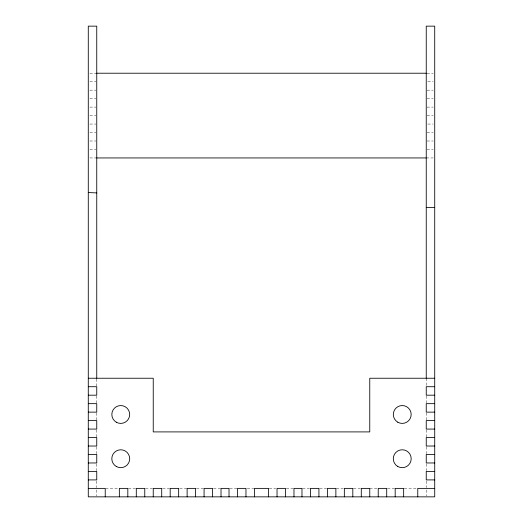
<?xml version="1.0" encoding="UTF-8"?>
<svg xmlns="http://www.w3.org/2000/svg" width="523" height="523" viewBox="0 0 523 523"><rect width="100%" height="100%" fill="white"/><g stroke="black" fill="none" stroke-linecap="round" stroke-linejoin="round"><path stroke-width="0.39" stroke-dasharray="2.62 1.96" d="M89.825 73.22L95.984 73.22M427.016 73.22L433.175 73.22M89.825 81.693L95.984 81.693M427.788 81.693L433.175 81.693M89.825 90.165L95.984 90.165M427.016 90.165L433.175 90.165M89.825 98.638L95.984 98.638M427.016 98.638L433.175 98.638M89.825 107.11L95.984 107.11M427.016 107.11L433.175 107.11M89.825 115.583L95.984 115.583M427.016 115.583L433.175 115.583M89.825 124.056L95.984 124.056M427.788 124.056L433.175 124.056M89.825 132.528L95.984 132.528M427.016 132.528L433.175 132.528M89.825 141.001L95.984 141.001M427.016 141.001L433.175 141.001M89.825 149.473L95.984 149.473M427.016 149.473L433.175 149.473M89.825 157.946L96.755 157.946M426.245 157.946L433.175 157.946M105.633 488.377L118.721 488.377M128.481 488.377L135.49 488.377M145.564 488.377L152.435 488.377M162.653 488.377L169.537 488.377M179.735 488.377L186.646 488.377M196.426 488.377L203.329 488.377M213.541 488.377L220.412 488.377M229.793 488.377L237.494 488.377M247.261 488.377L253.766 488.377M269.234 488.377L275.739 488.377M286.277 488.377L293.207 488.377M302.588 488.377L309.459 488.377M319.671 488.377L326.574 488.377M336.354 488.377L343.265 488.377M353.463 488.377L360.347 488.377M369.761 488.377L377.436 488.377M387.51 488.377L394.519 488.377M404.279 488.377L417.367 488.377M426.245 378.24L426.245 385.941M426.245 395.95L426.245 402.887M426.245 412.895L426.245 419.845M426.245 429.841L426.245 436.98M426.245 446.766L426.245 453.722M426.245 463.901L426.245 470.667M426.245 481.036L426.245 487.606M426.245 489.92L426.245 496.079M96.755 379.005L96.755 385.941M96.755 395.95L96.755 402.887M96.755 412.895L96.755 419.845M96.755 429.841L96.755 436.98M96.755 446.766L96.755 453.722M96.755 463.901L96.755 470.667M96.755 481.036L96.755 487.606M96.755 489.92L96.755 496.079"/><path stroke-width="0.78" d="M96.755 73.22L426.245 73.22M96.755 157.946L426.245 157.946M426.245 207.585L434.718 207.585M88.282 378.24L153.239 378.24L153.239 431.906L369.761 431.906L369.761 378.24L434.718 378.24M88.282 386.713L96.755 386.713L96.755 395.185L88.282 395.185M434.718 386.713L426.245 386.713L426.245 395.185L434.718 395.185M88.282 403.658L96.755 403.658L96.755 412.131L88.282 412.131M434.718 403.658L426.245 403.658L426.245 412.131L434.718 412.131M88.282 420.603L96.755 420.603L96.755 429.076L88.282 429.076M434.718 420.603L426.245 420.603L426.245 429.076L434.718 429.076M88.282 437.548L96.755 437.548L96.755 446.021L88.282 446.021M434.718 437.548L426.245 437.548L426.245 446.021L434.718 446.021M88.282 454.494L96.755 454.494L96.755 462.966L88.282 462.966M434.718 454.494L426.245 454.494L426.245 462.966L434.718 462.966M88.282 471.439L96.755 471.439L96.755 479.905L88.282 479.905M434.718 471.439L426.245 471.439L426.245 479.905L434.718 479.905M88.282 488.377L105.228 488.377L105.228 496.85M434.718 488.377L417.772 488.377L417.772 496.85M88.282 192.542L96.755 192.915M426.245 378.24L426.245 26.15L434.718 26.15L434.718 496.85L88.282 496.85L88.282 26.15L96.755 26.15L96.755 378.24M403.651 496.85L403.651 488.377L395.179 488.377L395.179 496.85M386.706 496.85L386.706 488.377L378.234 488.377L378.234 496.85M369.761 496.85L369.761 488.377L361.288 488.377L361.288 496.85M352.816 496.85L352.816 488.377L344.343 488.377L344.343 496.85M335.871 496.85L335.871 488.377L327.398 488.377L327.398 496.85M318.925 496.85L318.925 488.377L310.453 488.377L310.453 496.85M301.98 496.85L301.98 488.377L293.978 488.377L293.978 496.85M285.506 496.85L285.506 488.377L277.033 488.377L277.033 496.85M268.561 496.85L268.561 488.377L254.44 488.377L254.44 496.85M245.967 496.85L245.967 488.377L237.494 488.377L237.494 496.85M229.022 496.85L229.022 488.377L221.02 488.377L221.02 496.85M212.547 496.85L212.547 488.377L204.075 488.377L204.075 496.85M195.602 496.85L195.602 488.377L187.129 488.377L187.129 496.85M178.657 496.85L178.657 488.377L170.184 488.377L170.184 496.85M161.712 496.85L161.712 488.377L153.239 488.377L153.239 496.85M144.766 496.85L144.766 488.377L136.294 488.377L136.294 496.85M127.821 496.85L127.821 488.377L119.349 488.377L119.349 496.85M397.768 466.47A8.943 8.943 0 0 0 411.183 458.723A8.943 8.943 0 0 0 397.768 450.976A8.943 8.943 0 0 0 397.768 466.47M397.774 422.211A8.93 8.93 0 0 0 411.17 414.478A8.93 8.93 0 0 0 397.774 406.744A8.93 8.93 0 0 0 397.774 422.211M116.289 466.47A8.943 8.943 0 0 0 129.704 458.723A8.943 8.943 0 0 0 116.289 450.976A8.943 8.943 0 0 0 116.289 466.47M116.296 422.211A8.924 8.924 0 0 0 129.684 414.484A8.924 8.924 0 0 0 116.296 406.757A8.924 8.924 0 0 0 116.296 422.211"/></g></svg>
